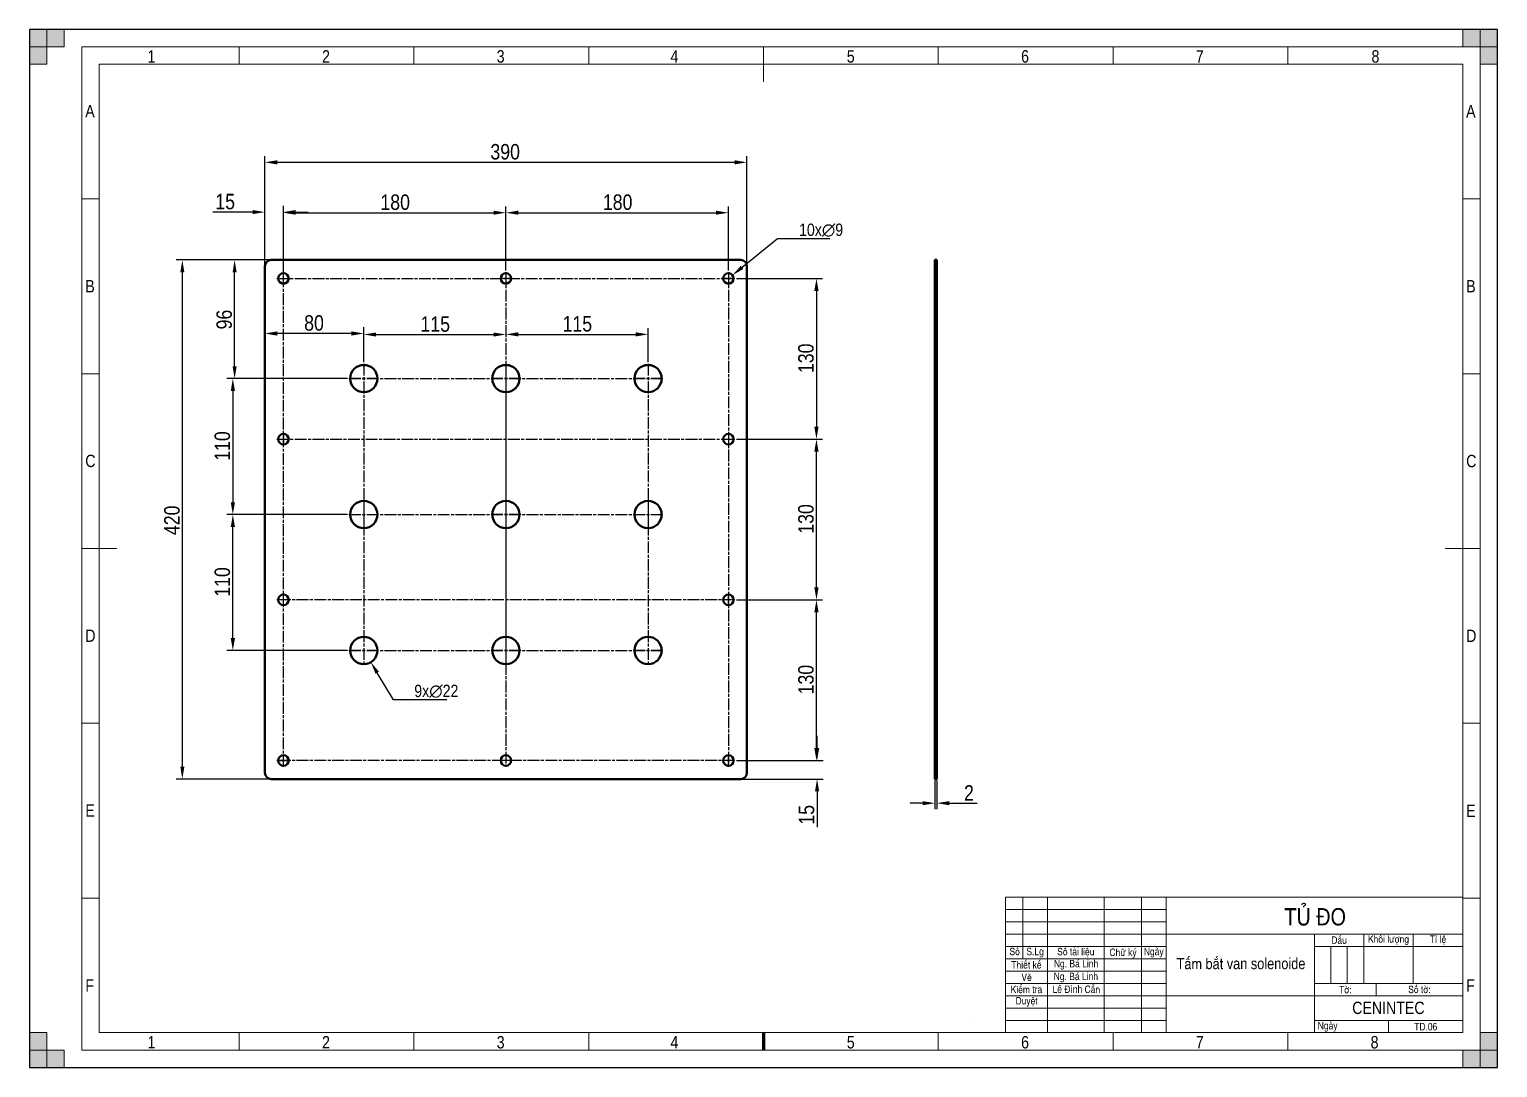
# Model space of a CAD drawing. Header units: millimetres. Extents: x 0 to 19094, y -1 to 2103.
# Drawn here: x 15355 to 16543, y 37 to 877 of the extents above; entities that cross this region are included whole.
import ezdxf

# ---------------------------------------------------------------- set-up
doc = ezdxf.new("R2010")
doc.units = ezdxf.units.MM
doc.header["$LTSCALE"] = 2.5
doc.linetypes.add('CHAIN', pattern=[0.7087, 0.4724, -0.0591, 0.1181, -0.0591])
doc.linetypes.add('DASHED', pattern=[0.2067, 0.1654, -0.0413])
for name, color, linetype, lineweight in [('Border (ANSI)', 7, 'Continuous', 70), ('Center Mark (ANSI)', 7, 'Continuous', 25), ('Centerline (ANSI)', 7, 'Continuous', 25), ('Co ban', 7, 'Continuous', 50), ('Dimension (ANSI)', 7, 'Continuous', 25), ('Symbol (ANSI)', 7, 'Continuous', 25)]:
    doc.layers.add(name, color=color, linetype=linetype, lineweight=lineweight)
for name, color, linetype, lineweight, true_color in [('Khung ban ve', 5, 'Continuous', 15, 0x0000ff), ('Manh', 7, 'DASHED', 25, 0x008000), ('Manh khung ten', 7, 'Continuous', 15, 0x994c4c), ('Net chu', 30, 'Continuous', 15, 0xff7f00), ('THIN', 5, 'Continuous', 15, 0x0000ff)]:
    doc.layers.add(name, color=color, linetype=linetype, lineweight=lineweight, true_color=true_color)
doc.styles.add('Linh_50', font='')
doc.styles.add('Note Text (ANSI)', font='')
doc.styles.add('StandardAM_ANSI', font='')
doc.styles.get('Linh_50').set_extended_font_data('VNI-Helve-Condense')
doc.styles.get('Note Text (ANSI)').set_extended_font_data('VNI-Helve-Condense')
doc.styles.get('StandardAM_ANSI').set_extended_font_data('VNI-Helve-Condense')
doc.dimstyles.new('Default - mm (ANSI)', dxfattribs={"dimscale": 2.5, "dimtxt": 5, "dimasz": 4, "dimexe": 2, "dimexo": 0.5, "dimgap": 0.8, "dimtad": 1, "dimtoh": 1, "dimdec": 0, "dimrnd": 1e-08, "dimzin": 4, "dimdsep": 46, "dimtxsty": 'StandardAM_ANSI', "dimcen": 0.09, "dimdle": 10, "dimclrd": 256, "dimclre": 256, "dimclrt": 256, "dimadec": 1, "dimazin": 1, "dimtfac": 0.61, "dimtofl": 0, "dimtmove": 0, "dimatfit": 3, "dimldrblk": 'DOT', "dimfxl": 1, "dimtolj": 1, "dimtzin": 4, "dimlwd": -1, "dimlwe": -1, "dimarcsym": 0})

# ---------------------------------------------------------------- blocks, each defined once
blk = doc.blocks.new('Borders A2_Thuong')
at = {"layer": 'THIN'}
for points in [[(0.01, 420.04), (14.15, 420.04), (14.15, 412.96), (0.01, 412.96)], [(7.08, 420.04), (7.08, 405.89), (0.01, 405.89), (0.01, 420.04)], [(594.01, 412.96), (594.01, 420.04), (579.87, 420.04), (579.87, 412.96)], [(594.01, 420.04), (586.94, 420.04), (586.94, 405.89), (594.01, 405.89)], [(0.01, -0.01), (7.08, -0.01), (7.08, 14.14), (0.01, 14.14)], [(586.94, -0.01), (586.94, 14.14), (594.01, 14.14), (594.01, -0.01)], [(0.01, 7.06), (0.01, -0.01), (14.15, -0.01), (14.15, 7.06)], [(594.01, -0.01), (579.87, -0.01), (579.87, 7.06), (594.01, 7.06)]]:
    blk.add_hatch(color=256, dxfattribs=at).paths.add_polyline_path(points)
at = {"layer": 'Border (ANSI)'}
for p, q in [((379.87, 20.06), (379.87, 20.02)), ((297.01, 14.14), (297.01, 7.06))]:
    blk.add_line(p, q, dxfattribs=at)
at = {"layer": 'Khung ban ve'}
for p, q in [((297.01, 412.96), (297.01, 398.82)), ((28.3, 405.89), (579.87, 405.89)), ((28.3, 14.14), (28.3, 405.89)), ((579.87, 405.89), (579.87, 14.14)), ((21.23, 210.01), (35.37, 210.01)), ((572.8, 210.01), (586.94, 210.01)), ((394.87, 69.02), (579.89, 69.02)), ((394.87, 14.02), (394.87, 69.02)), ((401.87, 44.02), (401.87, 69.02)), ((411.87, 14.02), (411.87, 69.02)), ((434.87, 14.02), (434.87, 69.02)), ((449.87, 14.02), (449.87, 69.02)), ((459.87, 14.02), (459.87, 69.02)), ((579.87, 64.02), (579.89, 64.02)), ((394.87, 54.02), (579.89, 54.02)), ((519.87, 14.02), (519.87, 54.02)), ((539.87, 34.02), (539.87, 54.02)), ((559.87, 34.02), (559.87, 54.02)), ((579.87, 59.02), (579.89, 59.02)), ((394.87, 49.02), (459.87, 49.02)), ((519.87, 49.02), (579.89, 49.02)), ((394.87, 44.02), (459.87, 44.02)), ((579.87, 44.02), (579.89, 44.02)), ((579.87, 39.02), (579.89, 39.02)), ((519.87, 34.02), (579.89, 34.02)), ((544.87, 29.02), (544.87, 34.02)), ((579.87, 29.02), (459.87, 29.02)), ((579.87, 24.02), (579.89, 24.02)), ((579.87, 14.14), (28.3, 14.14))]:
    blk.add_line(p, q, dxfattribs=at)
at = {"layer": 'Manh khung ten', "lineweight": 25}
for p, q in [((594.01, 420.04), (0.01, 420.04)), ((0.01, 420.04), (0.01, -0.01)), ((594.01, -0.01), (594.01, 420.04)), ((0.01, -0.01), (594.01, -0.01))]:
    blk.add_line(p, q, dxfattribs=at)
at = {"layer": 'Manh khung ten'}
for p, q in [((0.01, 420.04), (594.01, 420.04)), ((0.01, -0.01), (0.01, 420.04)), ((594.01, 420.04), (594.01, -0.01)), ((21.23, 412.96), (586.94, 412.96)), ((21.23, 7.06), (21.23, 412.96)), ((84.87, 412.96), (84.87, 405.89)), ((155.58, 412.96), (155.58, 405.89)), ((367.73, 412.96), (367.73, 405.89)), ((438.44, 412.96), (438.44, 405.89)), ((509.15, 412.96), (509.15, 405.89)), ((586.94, 412.96), (586.94, 7.06)), ((28.25, 351.5), (21.2, 351.5)), ((586.89, 351.5), (579.84, 351.5)), ((28.27, 280.73), (21.23, 280.73)), ((586.92, 280.73), (579.87, 280.73)), ((28.27, 139.35), (21.23, 139.35)), ((586.92, 139.3), (579.87, 139.3)), ((28.3, 68.59), (21.25, 68.59)), ((586.94, 68.53), (579.89, 68.53)), ((394.87, 64.02), (459.87, 64.02)), ((394.87, 59.02), (459.87, 59.02)), ((526.54, 34.02), (526.54, 49.02)), ((533.2, 34.02), (533.2, 49.02)), ((394.87, 39.02), (459.87, 39.02)), ((394.87, 34.02), (459.87, 34.02)), ((394.87, 29.02), (459.87, 29.02)), ((394.87, 24.02), (459.87, 24.02)), ((394.87, 19.02), (459.87, 19.02)), ((519.87, 19.02), (579.89, 19.02)), ((549.88, 19.02), (549.88, 14.14)), ((84.87, 14.14), (84.87, 7.06)), ((155.58, 14.14), (155.58, 7.06)), ((226.3, 14.14), (226.3, 7.06)), ((367.73, 14.14), (367.73, 7.06)), ((438.44, 14.14), (438.44, 7.06)), ((509.15, 14.14), (509.15, 7.06)), ((586.94, 7.06), (21.23, 7.06)), ((594.01, -0.01), (0.01, -0.01))]:
    blk.add_line(p, q, dxfattribs=at)
at = {"layer": 'Net chu'}
blk.add_line((226.3, 412.96), (226.3, 405.89), dxfattribs=at)
at = {"layer": 'THIN'}
for p, q in [((0.01, 412.96), (0.01, 420.04)), ((0.01, 420.04), (14.15, 420.04)), ((0.01, 420.04), (7.08, 420.04)), ((0.01, 405.89), (0.01, 420.04)), ((7.08, 420.04), (7.08, 405.89)), ((14.15, 420.04), (14.15, 412.96)), ((594.01, 420.04), (579.87, 420.04)), ((579.87, 420.04), (579.87, 412.96)), ((594.01, 420.04), (586.94, 420.04)), ((586.94, 420.04), (586.94, 405.89)), ((594.01, 412.96), (594.01, 420.04)), ((594.01, 405.89), (594.01, 420.04)), ((14.15, 412.96), (0.01, 412.96)), ((579.87, 412.96), (594.01, 412.96)), ((7.08, 405.89), (0.01, 405.89)), ((586.94, 405.89), (594.01, 405.89)), ((7.08, 14.14), (0.01, 14.14)), ((0.01, 14.14), (0.01, -0.01)), ((7.08, -0.01), (7.08, 14.14)), ((586.94, -0.01), (586.94, 14.14)), ((586.94, 14.14), (594.01, 14.14)), ((594.01, 14.14), (594.01, -0.01)), ((0.01, 7.06), (0.01, -0.01)), ((14.15, 7.06), (0.01, 7.06)), ((14.15, -0.01), (14.15, 7.06)), ((579.87, -0.01), (579.87, 7.06)), ((579.87, 7.06), (594.01, 7.06)), ((594.01, 7.06), (594.01, -0.01)), ((0.01, -0.01), (14.15, -0.01)), ((0.01, -0.01), (7.08, -0.01)), ((594.01, -0.01), (579.87, -0.01)), ((594.01, -0.01), (586.94, -0.01))]:
    blk.add_line(p, q, dxfattribs=at)
at = {"layer": 'Border (ANSI)', "style": 'Note Text (ANSI)'}
for s, insert, char_height, width, attachment_point in [('Daáu', (529.87, 51.55), 3, 19.9371, 5), ('Khoái löôïng', (549.86, 51.58), 3, 19.9371, 5), ('Tæ leä', (569.89, 51.58), 3, 19.9948, 5), ('Soá', (398.63, 46.96), 3, 7.075, 5), ('S.Lg', (406.89, 46.52), 3, 10.0576, 5), ('Soá taøi lieäu', (423.36, 46.56), 3, 22.8599, 5), ('Chöõ kyù', (442.46, 46.22), 3, 15.0245, 5), ('Ngaøy', (454.9, 46.52), 3, 10.0163, 5), ('Thieát keá', (403.38, 41.55), 3, 16.9679, 5), ('Ng. Baù Linh', (423.45, 41.6), 3, 22.8602, 5), ('Veõ', (403.45, 36.54), 3, 17.0139, 5), ('Ng. Baù Linh', (423.38, 36.45), 3, 22.8602, 5), ('Kieåm tra', (403.38, 31.59), 3, 16.9779, 5), ('Leâ Ñình Caån', (423.56, 31.67), 3, 22.8602, 5), ('Tôø:', (532.42, 31.54), 3, 24.9188, 5), ('Soá tôø:', (562.36, 31.61), 3, 34.8305, 5), ('Duyeät', (403.45, 26.61), 3, 16.9779, 5), ('\\fVNI-Helve-Condense|b0|i0;\\H5.0000;CENINTEC', (549.82, 24.14), 5, 59.8872, 5), ('Ngaøy', (521.24, 16.5), 3, 30.0083, 4)]:
    blk.add_mtext(s, dxfattribs=dict(at, insert=insert, char_height=char_height, width=width, attachment_point=attachment_point))
at = {"layer": 'Net chu', "style": 'Linh_50'}
for s, p in [('1', (47.82, 406.6)), ('2', (118.43, 406.6)), ('3', (189.07, 406.6)), ('4', (259.37, 406.6)), ('5', (330.72, 406.6)), ('6', (401.23, 406.6)), ('7', (471.92, 406.6)), ('8', (542.99, 406.6)), ('A', (22.62, 384.44)), ('A', (581.26, 384.38)), ('B', (22.64, 313.62)), ('B', (581.28, 313.62)), ('C', (22.64, 242.96)), ('C', (581.28, 242.9)), ('D', (22.64, 172.24)), ('D', (581.28, 172.19)), ('E', (22.66, 101.47)), ('E', (581.31, 101.42)), ('F', (22.66, 30.76)), ('F', (581.31, 30.71)), ('1', (47.82, 7.77)), ('2', (118.43, 7.77)), ('3', (189.07, 7.77)), ('4', (259.37, 7.77)), ('5', (330.72, 7.77)), ('6', (401.23, 7.77)), ('7', (471.92, 7.77)), ('8', (542.63, 7.77))]:
    blk.add_text(s, height=5, dxfattribs=at).set_placement(p)
blk = doc.blocks.new('*D126')
at = {"layer": 'Defpoints', "color": 0, "transparency": 16777216}
for p in [(15935.4, 769.5), (15545.4, 685.5), (15935.4, 685.5)]:
    blk.add_point(p, dxfattribs=at)
at = {"layer": 'Dimension (ANSI)', "transparency": 16777216}
for p, q in [((15545.4, 686.7), (15545.4, 774.5)), ((15935.4, 686.7), (15935.4, 774.5)), ((15555.4, 769.5), (15925.4, 769.5))]:
    blk.add_line(p, q, dxfattribs=at)
for points in [[(15555.4, 771.2), (15555.4, 767.8), (15545.4, 769.5)], [(15925.4, 771.2), (15925.4, 767.8), (15935.4, 769.5)]]:
    blk.add_solid(points, dxfattribs=at)
at = {"layer": 'Dimension (ANSI)', "color": 150, "true_color": 0x0080ff, "transparency": 16777216, "insert": (15727.9, 784.3), "char_height": 12.5, "attachment_point": 1, "style": 'StandardAM_ANSI'}
blk.add_mtext('\\A1;390', dxfattribs=at)
blk = doc.blocks.new('_Dot')
at = {"color": 0, "linetype": 'ByBlock', "lineweight": -2}
blk.add_line((-0.5, 0), (-1, 0), dxfattribs=at)
at = {"color": 0, "linetype": 'ByBlock', "const_width": 0.5}
blk.add_lwpolyline([(-0.25, 0, 1), (0.25, 0, 1)], format="xyb", close=True, dxfattribs=at)
blk = doc.blocks.new('*D127')
at = {"layer": 'Defpoints', "color": 0, "transparency": 16777216}
for p in [(15550.4, 690.5), (15478.6, 270.5), (15550.4, 270.5)]:
    blk.add_point(p, dxfattribs=at)
at = {"layer": 'Dimension (ANSI)', "transparency": 16777216}
for p, q in [((15549.2, 690.5), (15473.6, 690.5)), ((15478.6, 680.5), (15478.6, 280.5)), ((15549.2, 270.5), (15473.6, 270.5))]:
    blk.add_line(p, q, dxfattribs=at)
for points in [[(15477, 680.5), (15480.3, 680.5), (15478.6, 690.5)], [(15477, 280.5), (15480.3, 280.5), (15478.6, 270.5)]]:
    blk.add_solid(points, dxfattribs=at)
at = {"layer": 'Dimension (ANSI)', "color": 150, "true_color": 0x0080ff, "transparency": 16777216, "insert": (15463.9, 467.9), "char_height": 12.5, "attachment_point": 1, "rotation": 90, "style": 'StandardAM_ANSI'}
blk.add_mtext('\\A1;420', dxfattribs=at)
blk = doc.blocks.new('*D128')
at = {"layer": 'Defpoints', "color": 0, "transparency": 16777216}
for p in [(15740.4, 728.7), (15560.4, 680.7), (15740.4, 680.7)]:
    blk.add_point(p, dxfattribs=at)
at = {"layer": 'Dimension (ANSI)', "transparency": 16777216}
for p, q in [((15560.4, 682), (15560.4, 733.7)), ((15570.4, 728.7), (15730.4, 728.7)), ((15740.4, 682), (15740.4, 733.7))]:
    blk.add_line(p, q, dxfattribs=at)
for points in [[(15570.4, 730.4), (15570.4, 727.1), (15560.4, 728.7)], [(15730.4, 730.4), (15730.4, 727.1), (15740.4, 728.7)]]:
    blk.add_solid(points, dxfattribs=at)
at = {"layer": 'Dimension (ANSI)', "color": 150, "true_color": 0x0080ff, "transparency": 16777216, "insert": (15638.9, 743.5), "char_height": 12.5, "attachment_point": 1, "style": 'StandardAM_ANSI'}
blk.add_mtext('\\A1;180', dxfattribs=at)
blk = doc.blocks.new('*D129')
at = {"layer": 'Defpoints', "color": 0, "transparency": 16777216}
for p in [(15920.4, 728.7), (15740.4, 680.7), (15920.4, 680.7)]:
    blk.add_point(p, dxfattribs=at)
at = {"layer": 'Dimension (ANSI)', "transparency": 16777216}
for p, q in [((15740.4, 682), (15740.4, 733.7)), ((15750.4, 728.7), (15910.4, 728.7)), ((15920.4, 682), (15920.4, 733.7))]:
    blk.add_line(p, q, dxfattribs=at)
for points in [[(15750.4, 730.4), (15750.4, 727.1), (15740.4, 728.7)], [(15910.4, 730.4), (15910.4, 727.1), (15920.4, 728.7)]]:
    blk.add_solid(points, dxfattribs=at)
at = {"layer": 'Dimension (ANSI)', "color": 150, "true_color": 0x0080ff, "transparency": 16777216, "insert": (15818.9, 743.5), "char_height": 12.5, "attachment_point": 1, "style": 'StandardAM_ANSI'}
blk.add_mtext('\\A1;180', dxfattribs=at)
blk = doc.blocks.new('*D130')
at = {"layer": 'Defpoints', "color": 0, "transparency": 16777216}
for p in [(15925.7, 675.5), (15925.7, 545.5), (15991.7, 545.5)]:
    blk.add_point(p, dxfattribs=at)
at = {"layer": 'Dimension (ANSI)', "transparency": 16777216}
for p, q in [((15926.9, 675.5), (15996.7, 675.5)), ((15991.7, 665.5), (15991.7, 555.5)), ((15926.9, 545.5), (15996.7, 545.5))]:
    blk.add_line(p, q, dxfattribs=at)
for points in [[(15990, 665.5), (15993.4, 665.5), (15991.7, 675.5)], [(15990, 555.5), (15993.4, 555.5), (15991.7, 545.5)]]:
    blk.add_solid(points, dxfattribs=at)
at = {"layer": 'Dimension (ANSI)', "color": 150, "true_color": 0x0080ff, "transparency": 16777216, "insert": (15976.9, 599), "char_height": 12.5, "attachment_point": 1, "rotation": 90, "style": 'StandardAM_ANSI'}
blk.add_mtext('\\A1;130', dxfattribs=at)
blk = doc.blocks.new('*D131')
at = {"layer": 'Defpoints', "color": 0, "transparency": 16777216}
for p in [(15925.7, 545.5), (15991.7, 545.5), (15925.7, 415.5)]:
    blk.add_point(p, dxfattribs=at)
at = {"layer": 'Dimension (ANSI)', "transparency": 16777216}
for p, q in [((15926.9, 545.5), (15996.7, 545.5)), ((15991.7, 425.5), (15991.7, 535.5)), ((15926.9, 415.5), (15996.7, 415.5))]:
    blk.add_line(p, q, dxfattribs=at)
for points in [[(15990, 535.5), (15993.4, 535.5), (15991.7, 545.5)], [(15990, 425.5), (15993.4, 425.5), (15991.7, 415.5)]]:
    blk.add_solid(points, dxfattribs=at)
at = {"layer": 'Dimension (ANSI)', "color": 150, "true_color": 0x0080ff, "transparency": 16777216, "insert": (15976.9, 469), "char_height": 12.5, "attachment_point": 1, "rotation": 90, "style": 'StandardAM_ANSI'}
blk.add_mtext('\\A1;130', dxfattribs=at)
blk = doc.blocks.new('*D132')
at = {"layer": 'Defpoints', "color": 0, "transparency": 16777216}
for p in [(15925.7, 415.5), (15991.7, 415.5), (15925.7, 285.5)]:
    blk.add_point(p, dxfattribs=at)
at = {"layer": 'Dimension (ANSI)', "transparency": 16777216}
for p, q in [((15926.9, 415.5), (15996.7, 415.5)), ((15991.7, 295.5), (15991.7, 405.5)), ((15926.9, 285.5), (15996.7, 285.5))]:
    blk.add_line(p, q, dxfattribs=at)
for points in [[(15990, 405.5), (15993.4, 405.5), (15991.7, 415.5)], [(15990, 295.5), (15993.4, 295.5), (15991.7, 285.5)]]:
    blk.add_solid(points, dxfattribs=at)
at = {"layer": 'Dimension (ANSI)', "color": 150, "true_color": 0x0080ff, "transparency": 16777216, "insert": (15976.9, 339), "char_height": 12.5, "attachment_point": 1, "rotation": 90, "style": 'StandardAM_ANSI'}
blk.add_mtext('\\A1;130', dxfattribs=at)
blk = doc.blocks.new('*D133')
at = {"layer": 'Defpoints', "color": 0, "transparency": 16777216}
for p in [(15925.7, 285.5), (15992.2, 285.5), (15930.4, 270.5)]:
    blk.add_point(p, dxfattribs=at)
at = {"layer": 'Dimension (ANSI)', "transparency": 16777216}
for p, q in [((15992.2, 295.5), (15992.2, 305.5)), ((15926.9, 285.5), (15997.2, 285.5)), ((15931.7, 270.5), (15997.2, 270.5)), ((15992.2, 260.5), (15992.2, 231.6))]:
    blk.add_line(p, q, dxfattribs=at)
for points in [[(15990.5, 295.5), (15993.9, 295.5), (15992.2, 285.5)], [(15990.5, 260.5), (15993.9, 260.5), (15992.2, 270.5)]]:
    blk.add_solid(points, dxfattribs=at)
at = {"layer": 'Dimension (ANSI)', "color": 150, "true_color": 0x0080ff, "transparency": 16777216, "insert": (15977.4, 233.6), "char_height": 12.5, "attachment_point": 1, "rotation": 90, "style": 'StandardAM_ANSI'}
blk.add_mtext('\\A1;15', dxfattribs=at)
blk = doc.blocks.new('*D134')
at = {"layer": 'Defpoints', "color": 0, "transparency": 16777216}
for p in [(15545.4, 729.2), (15545.4, 685.5), (15560.4, 675.5)]:
    blk.add_point(p, dxfattribs=at)
at = {"layer": 'Dimension (ANSI)', "transparency": 16777216}
for p, q in [((15535.4, 729.2), (15503.3, 729.2)), ((15545.4, 686.7), (15545.4, 734.2)), ((15560.4, 676.7), (15560.4, 734.2)), ((15570.4, 729.2), (15580.4, 729.2))]:
    blk.add_line(p, q, dxfattribs=at)
for points in [[(15535.4, 730.9), (15535.4, 727.6), (15545.4, 729.2)], [(15570.4, 730.9), (15570.4, 727.6), (15560.4, 729.2)]]:
    blk.add_solid(points, dxfattribs=at)
at = {"layer": 'Dimension (ANSI)', "color": 150, "true_color": 0x0080ff, "transparency": 16777216, "insert": (15505.3, 744), "char_height": 12.5, "attachment_point": 1, "style": 'StandardAM_ANSI'}
blk.add_mtext('\\A1;15', dxfattribs=at)
blk = doc.blocks.new('*D135')
at = {"layer": 'Defpoints', "color": 0, "transparency": 16777216}
for p in [(15923.7, 678.2), (15917.1, 672.8)]:
    blk.add_point(p, dxfattribs=at)
at = {"layer": 'Dimension (ANSI)', "transparency": 16777216}
for p, q in [((15960.2, 707.7), (15931.5, 684.5)), ((16002.6, 707.7), (15960.2, 707.7)), ((15920.2, 675.5), (15920.7, 675.5)), ((15920.4, 675.3), (15920.4, 675.7))]:
    blk.add_line(p, q, dxfattribs=at)
blk.add_solid([(15930.5, 685.8), (15932.6, 683.2), (15923.7, 678.2)], dxfattribs=at)
at = {"layer": 'Dimension (ANSI)', "color": 150, "true_color": 0x0080ff, "transparency": 16777216, "insert": (15977.6, 719.9), "char_height": 12.5, "attachment_point": 1, "style": 'StandardAM_ANSI'}
blk.add_mtext('\\A1;\\fVNI-Helve-Condense|b0|i0;\\H10.0000;10x∅9', dxfattribs=at)
blk = doc.blocks.new('*D136')
at = {"layer": 'Defpoints', "color": 0, "transparency": 16777216}
for p in [(15740.4, 630.3), (15740.4, 630.2), (15625.4, 606.5)]:
    blk.add_point(p, dxfattribs=at)
at = {"layer": 'Dimension (ANSI)', "transparency": 16777216}
for p, q in [((15625.4, 607.7), (15625.4, 635.2)), ((15635.4, 630.2), (15730.4, 630.2))]:
    blk.add_line(p, q, dxfattribs=at)
for points in [[(15635.4, 631.8), (15635.4, 628.5), (15625.4, 630.2)], [(15730.4, 631.8), (15730.4, 628.5), (15740.4, 630.2)]]:
    blk.add_solid(points, dxfattribs=at)
at = {"layer": 'Dimension (ANSI)', "color": 150, "true_color": 0x0080ff, "transparency": 16777216, "insert": (15671.3, 644.9), "char_height": 12.5, "attachment_point": 1, "style": 'StandardAM_ANSI'}
blk.add_mtext('\\A1;115', dxfattribs=at)
blk = doc.blocks.new('*D137')
at = {"layer": 'Defpoints', "color": 0, "transparency": 16777216}
for p in [(15855.4, 630.3), (15740.4, 626.8), (15855.4, 606.5)]:
    blk.add_point(p, dxfattribs=at)
at = {"layer": 'Dimension (ANSI)', "transparency": 16777216}
for p, q in [((15750.4, 630.3), (15845.4, 630.3)), ((15855.4, 607.7), (15855.4, 635.3))]:
    blk.add_line(p, q, dxfattribs=at)
for points in [[(15750.4, 632), (15750.4, 628.6), (15740.4, 630.3)], [(15845.4, 632), (15845.4, 628.6), (15855.4, 630.3)]]:
    blk.add_solid(points, dxfattribs=at)
at = {"layer": 'Dimension (ANSI)', "color": 150, "true_color": 0x0080ff, "transparency": 16777216, "insert": (15786.3, 645.1), "char_height": 12.5, "attachment_point": 1, "style": 'StandardAM_ANSI'}
blk.add_mtext('\\A1;115', dxfattribs=at)
blk = doc.blocks.new('*D138')
at = {"layer": 'Defpoints', "color": 0, "transparency": 16777216}
for p in [(15545.4, 631.5), (15545.4, 631), (15625.4, 606.5)]:
    blk.add_point(p, dxfattribs=at)
at = {"layer": 'Dimension (ANSI)', "transparency": 16777216}
for p, q in [((15615.4, 631), (15555.4, 631)), ((15625.4, 607.7), (15625.4, 636))]:
    blk.add_line(p, q, dxfattribs=at)
for points in [[(15555.4, 632.7), (15555.4, 629.3), (15545.4, 631)], [(15615.4, 632.7), (15615.4, 629.3), (15625.4, 631)]]:
    blk.add_solid(points, dxfattribs=at)
at = {"layer": 'Dimension (ANSI)', "color": 150, "true_color": 0x0080ff, "transparency": 16777216, "insert": (15577.2, 645.8), "char_height": 12.5, "attachment_point": 1, "style": 'StandardAM_ANSI'}
blk.add_mtext('\\A1;80', dxfattribs=at)
blk = doc.blocks.new('*D139')
at = {"layer": 'Defpoints', "color": 0, "transparency": 16777216}
for p in [(15613.4, 594.5), (15519.5, 484.5), (15613.4, 484.5)]:
    blk.add_point(p, dxfattribs=at)
at = {"layer": 'Dimension (ANSI)', "transparency": 16777216}
for p, q in [((15612.2, 594.5), (15514.5, 594.5)), ((15519.5, 584.5), (15519.5, 494.5)), ((15612.2, 484.5), (15514.5, 484.5))]:
    blk.add_line(p, q, dxfattribs=at)
for points in [[(15517.8, 584.5), (15521.2, 584.5), (15519.5, 594.5)], [(15517.8, 494.5), (15521.2, 494.5), (15519.5, 484.5)]]:
    blk.add_solid(points, dxfattribs=at)
at = {"layer": 'Dimension (ANSI)', "color": 150, "true_color": 0x0080ff, "transparency": 16777216, "insert": (15504.7, 528), "char_height": 12.5, "attachment_point": 1, "rotation": 90, "style": 'StandardAM_ANSI'}
blk.add_mtext('\\A1;110', dxfattribs=at)
blk = doc.blocks.new('*D140')
at = {"layer": 'Defpoints', "color": 0, "transparency": 16777216}
for p in [(15519.5, 484.5), (15613.4, 484.5), (15613.4, 374.5)]:
    blk.add_point(p, dxfattribs=at)
at = {"layer": 'Dimension (ANSI)', "transparency": 16777216}
for p, q in [((15612.2, 484.5), (15514.5, 484.5)), ((15519.5, 384.5), (15519.5, 474.5)), ((15612.2, 374.5), (15514.5, 374.5))]:
    blk.add_line(p, q, dxfattribs=at)
for points in [[(15517.8, 474.5), (15521.2, 474.5), (15519.5, 484.5)], [(15517.8, 384.5), (15521.2, 384.5), (15519.5, 374.5)]]:
    blk.add_solid(points, dxfattribs=at)
at = {"layer": 'Dimension (ANSI)', "color": 150, "true_color": 0x0080ff, "transparency": 16777216, "insert": (15504.7, 418), "char_height": 12.5, "attachment_point": 1, "rotation": 90, "style": 'StandardAM_ANSI'}
blk.add_mtext('\\A1;110', dxfattribs=at)
blk = doc.blocks.new('*D141')
at = {"layer": 'Defpoints', "color": 0, "transparency": 16777216}
for p in [(15520.9, 690.5), (15550.4, 690.5), (15613.4, 594.5)]:
    blk.add_point(p, dxfattribs=at)
at = {"layer": 'Dimension (ANSI)', "transparency": 16777216}
for p, q in [((15549.2, 690.5), (15515.9, 690.5)), ((15520.9, 604.5), (15520.9, 680.5)), ((15612.2, 594.5), (15515.9, 594.5))]:
    blk.add_line(p, q, dxfattribs=at)
for points in [[(15519.3, 680.5), (15522.6, 680.5), (15520.9, 690.5)], [(15519.3, 604.5), (15522.6, 604.5), (15520.9, 594.5)]]:
    blk.add_solid(points, dxfattribs=at)
at = {"layer": 'Dimension (ANSI)', "color": 150, "true_color": 0x0080ff, "transparency": 16777216, "insert": (15506.2, 634.3), "char_height": 12.5, "attachment_point": 1, "rotation": 90, "style": 'StandardAM_ANSI'}
blk.add_mtext('\\A1;96', dxfattribs=at)
blk = doc.blocks.new('*D142')
at = {"layer": 'Defpoints', "color": 0, "transparency": 16777216}
for p in [(15619.8, 383.9), (15631.1, 365.1)]:
    blk.add_point(p, dxfattribs=at)
at = {"layer": 'Dimension (ANSI)', "transparency": 16777216}
for p, q in [((15625.2, 374.5), (15625.7, 374.5)), ((15625.4, 374.3), (15625.4, 374.7)), ((15649.5, 334.5), (15636.3, 356.5)), ((15692.6, 334.5), (15649.5, 334.5))]:
    blk.add_line(p, q, dxfattribs=at)
blk.add_solid([(15637.7, 357.4), (15634.9, 355.7), (15631.1, 365.1)], dxfattribs=at)
at = {"layer": 'Dimension (ANSI)', "color": 150, "true_color": 0x0080ff, "transparency": 16777216, "insert": (15666.3, 346.8), "char_height": 12.5, "attachment_point": 1, "style": 'StandardAM_ANSI'}
blk.add_mtext('\\A1;\\fVNI-Helve-Condense|b0|i0;\\H10.0000;9x∅22', dxfattribs=at)
blk = doc.blocks.new('*D143')
at = {"layer": 'Defpoints', "color": 0, "transparency": 16777216}
for p in [(16087.6, 270.5), (16089.1, 270.5), (16089.1, 251)]:
    blk.add_point(p, dxfattribs=at)
at = {"layer": 'Dimension (ANSI)', "transparency": 16777216}
for p, q in [((16087.6, 269.2), (16087.6, 246)), ((16089.1, 269.2), (16089.1, 246)), ((16077.6, 251), (16067.6, 251)), ((16099.1, 251), (16121.7, 251))]:
    blk.add_line(p, q, dxfattribs=at)
for points in [[(16077.6, 252.6), (16077.6, 249.3), (16087.6, 251)], [(16099.1, 252.6), (16099.1, 249.3), (16089.1, 251)]]:
    blk.add_solid(points, dxfattribs=at)
at = {"layer": 'Dimension (ANSI)', "color": 150, "true_color": 0x0080ff, "transparency": 16777216, "insert": (16111.1, 265.5), "char_height": 12.5, "attachment_point": 1, "style": 'StandardAM_ANSI'}
blk.add_mtext('\\A1;2', dxfattribs=at)

msp = doc.modelspace()

# ---------------------------------------------------------------- linework, layer by layer
at = {"layer": 'Center Mark (ANSI)', "linetype": 'CHAIN', "ltscale": 2.916408}
for p, q in [((15555.195, 675.5), (15565.695, 675.5)), ((15745.695, 675.5), (15735.195, 675.5)), ((15925.695, 675.5), (15915.195, 675.5)), ((15560.445, 550.75), (15560.445, 540.25)), ((15920.445, 550.75), (15920.445, 540.25)), ((15560.445, 410.25), (15560.445, 420.75)), ((15920.445, 410.25), (15920.445, 420.75)), ((15555.195, 285.5), (15565.695, 285.5)), ((15745.695, 285.5), (15735.195, 285.5)), ((15920.445, 280.25), (15920.445, 290.75))]:
    msp.add_line(p, q, dxfattribs=at)
at = {"layer": 'Center Mark (ANSI)', "linetype": 'CHAIN', "ltscale": 8.113447}
for p, q in [((15637.445, 594.5), (15613.445, 594.5)), ((15752.445, 594.5), (15728.445, 594.5)), ((15867.445, 594.5), (15843.445, 594.5)), ((15625.445, 496.5), (15625.445, 472.5)), ((15740.445, 496.5), (15740.445, 472.5)), ((15855.445, 496.5), (15855.445, 472.5)), ((15752.445, 484.5), (15728.445, 484.5)), ((15637.445, 374.5), (15613.445, 374.5)), ((15752.445, 374.5), (15728.445, 374.5)), ((15867.445, 374.5), (15843.445, 374.5))]:
    msp.add_line(p, q, dxfattribs=at)
at = {"layer": 'Centerline (ANSI)', "linetype": 'CHAIN', "ltscale": 8.113447}
for p, q in [((15560.445, 280.25), (15560.445, 680.75)), ((15740.445, 680.75), (15740.445, 280.25)), ((15920.445, 680.75), (15920.445, 280.25)), ((15555.195, 675.5), (15925.695, 675.5)), ((15625.445, 606.5), (15625.445, 362.5)), ((15740.445, 606.5), (15740.445, 362.5)), ((15855.445, 606.5), (15855.445, 362.5)), ((15613.445, 594.5), (15867.445, 594.5)), ((15555.195, 545.5), (15925.695, 545.5)), ((15613.445, 484.5), (15867.445, 484.5)), ((15925.695, 415.5), (15555.195, 415.5)), ((15613.445, 374.5), (15867.445, 374.5)), ((15925.695, 285.5), (15555.195, 285.5))]:
    msp.add_line(p, q, dxfattribs=at)
at = {"layer": 'Co ban'}
for p, q in [((15930.445, 690.5), (15550.445, 690.5)), ((16087.571, 685.5), (16087.571, 690.5)), ((16089.071, 690.5), (16087.571, 690.5)), ((16089.071, 690.5), (16089.071, 685.5)), ((15545.445, 685.5), (15545.445, 275.5)), ((15935.445, 275.5), (15935.445, 685.5)), ((16087.571, 275.5), (16087.571, 685.5)), ((16089.071, 275.5), (16089.071, 685.5)), ((16087.571, 270.5), (16087.571, 275.5)), ((16089.071, 275.5), (16089.071, 270.5)), ((15550.445, 270.5), (15930.445, 270.5)), ((16087.571, 270.5), (16089.071, 270.5))]:
    msp.add_line(p, q, dxfattribs=at)
for centre, radius in [((15560.445, 675.5), 4.25), ((15740.445, 675.5), 4.25), ((15920.445, 675.5), 4.25), ((15625.445, 594.5), 11), ((15740.445, 594.5), 11), ((15855.445, 594.5), 11), ((15560.445, 545.5), 4.25), ((15920.445, 545.5), 4.25), ((15625.445, 484.5), 11), ((15740.445, 484.5), 11), ((15855.445, 484.5), 11), ((15560.445, 415.5), 4.25), ((15920.445, 415.5), 4.25), ((15625.445, 374.5), 11), ((15740.445, 374.5), 11), ((15855.445, 374.5), 11), ((15560.445, 285.5), 4.25), ((15740.445, 285.5), 4.25), ((15920.445, 285.5), 4.25)]:
    msp.add_circle(centre, radius, dxfattribs=at)
for centre, start, end in [((15550.445, 685.5), 90, 180), ((15930.445, 685.5), 0, 90), ((15550.445, 275.5), 180, 270), ((15930.445, 275.5), 270, 0)]:
    msp.add_arc(centre, 5, start, end, dxfattribs=at)
at = {"layer": 'Manh', "ltscale": 1.428422}
for p, q in [((16087.571, 679.75), (16089.071, 679.75)), ((16087.571, 671.25), (16089.071, 671.25)), ((16087.571, 605.5), (16089.071, 605.5)), ((16087.571, 583.5), (16089.071, 583.5)), ((16087.571, 549.75), (16089.071, 549.75)), ((16087.571, 541.25), (16089.071, 541.25)), ((16087.571, 495.5), (16089.071, 495.5)), ((16087.571, 473.5), (16089.071, 473.5)), ((16087.571, 419.75), (16089.071, 419.75)), ((16087.571, 411.25), (16089.071, 411.25)), ((16087.571, 385.5), (16089.071, 385.5)), ((16087.571, 363.5), (16089.071, 363.5)), ((16087.571, 289.75), (16089.071, 289.75)), ((16087.571, 281.25), (16089.071, 281.25))]:
    msp.add_line(p, q, dxfattribs=at)

# ---------------------------------------------------------------- block references
at = {"xscale": 2, "yscale": 2, "zscale": 2}
msp.add_blockref('Borders A2_Thuong', (15354.826, 37.002), dxfattribs=at)

# ---------------------------------------------------------------- texts
at = {"layer": 'Symbol (ANSI)', "attachment_point": 5, "style": 'Note Text (ANSI)'}
for s, insert, char_height, width in [('{\\fVNI-Helve-Condense|b0|i0;\\H14.0000;TUÛ ÑO}', (16395.237, 158.868), 14, 240.11819), ('{\\fVNI-Helve-Condense|b0|i0;\\H9.0000;Taám baét van solenoide}', (16335.226, 121.069), 9, 124.86226), ('{\\fVNI-Helve-Condense|b0|i0;TD.06}', (16484.685, 70.096), 6, 80.26589)]:
    msp.add_mtext(s, dxfattribs=dict(at, insert=insert, char_height=char_height, width=width))

# ---------------------------------------------------------------- dimensions: what is measured, and where the dimension line sits
at = {"layer": 'Dimension (ANSI)'}
for base, p1, p2, angle, override, picture, middle in [((15935.445, 769.5), (15545.445, 685.5), (15935.445, 685.5), 180, {"dimgap": 0.8, "dimtoh": 0, "dimdec": 0, "dimtol": 0, "dimlim": 0, "dimtp": 0, "dimtm": 0, "dimtdec": 2, "dimatfit": 1}, '*D126', (15740.445, 769.5)), ((15545.445, 729.25), (15560.445, 675.5), (15545.445, 685.5), 180, {"dimgap": 0.8, "dimtoh": 0, "dimdec": 0, "dimtol": 0, "dimlim": 0, "dimtp": 0, "dimtm": 0, "dimtdec": 2, "dimatfit": 1}, '*D134', (15512.772, 729.25)), ((15920.445, 728.75), (15740.445, 680.75), (15920.445, 680.75), 180, {"dimgap": 0.8, "dimtoh": 0, "dimdec": 0, "dimtol": 0, "dimlim": 0, "dimtp": 0, "dimtm": 0, "dimtdec": 2, "dimatfit": 1}, '*D129', (15830.445, 728.75)), ((15478.645, 270.5), (15550.445, 690.5), (15550.445, 270.5), 90, {"dimgap": 0.8, "dimtoh": 0, "dimdec": 0, "dimtol": 0, "dimlim": 0, "dimtp": 0, "dimtm": 0, "dimtdec": 2, "dimatfit": 1}, '*D127', (15478.645, 480.5)), ((15520.945, 690.5), (15613.445, 594.5), (15550.445, 690.5), 270, {"dimgap": 0.8, "dimtoh": 0, "dimdec": 0, "dimtol": 0, "dimlim": 0, "dimtp": 0, "dimtm": 0, "dimtdec": 2, "dimatfit": 1}, '*D141', (15520.945, 642.5)), ((15991.695, 545.5), (15925.695, 675.5), (15925.695, 545.5), 270, {"dimgap": 0.8, "dimtoh": 0, "dimdec": 0, "dimtol": 0, "dimlim": 0, "dimtp": 0, "dimtm": 0, "dimtdec": 2, "dimatfit": 1}, '*D130', (15991.695, 610.5)), ((15545.445, 631.001), (15625.445, 606.5), (15545.445, 631.501), 180, {"dimgap": 0.8, "dimtoh": 0, "dimdec": 0, "dimse2": 1, "dimtol": 0, "dimlim": 0, "dimtp": 0, "dimtm": 0, "dimtdec": 2, "dimatfit": 1}, '*D138', (15585.445, 631.001)), ((15740.445, 630.166), (15625.445, 606.5), (15740.445, 630.292), 180, {"dimgap": 0.8, "dimtoh": 0, "dimdec": 0, "dimse2": 1, "dimtol": 0, "dimlim": 0, "dimtp": 0, "dimtm": 0, "dimtdec": 2, "dimatfit": 1}, '*D136', (15682.945, 630.166)), ((15855.445, 630.301), (15740.445, 626.829), (15855.445, 606.5), 180, {"dimgap": 0.8, "dimtoh": 0, "dimdec": 0, "dimse1": 1, "dimtol": 0, "dimlim": 0, "dimtp": 0, "dimtm": 0, "dimtdec": 2, "dimatfit": 1}, '*D137', (15797.945, 630.301)), ((15519.497, 484.5), (15613.445, 594.5), (15613.445, 484.5), 270, {"dimgap": 0.8, "dimtoh": 0, "dimdec": 0, "dimtol": 0, "dimlim": 0, "dimtp": 0, "dimtm": 0, "dimtdec": 2, "dimatfit": 1}, '*D139', (15519.497, 539.5)), ((15991.695, 545.5), (15925.695, 415.5), (15925.695, 545.5), 90, {"dimgap": 0.8, "dimtoh": 0, "dimdec": 0, "dimtol": 0, "dimlim": 0, "dimtp": 0, "dimtm": 0, "dimtdec": 2, "dimatfit": 1}, '*D131', (15991.695, 480.5)), ((15519.497, 484.5), (15613.445, 374.5), (15613.445, 484.5), 270, {"dimgap": 0.8, "dimtoh": 0, "dimdec": 0, "dimtol": 0, "dimlim": 0, "dimtp": 0, "dimtm": 0, "dimtdec": 2, "dimatfit": 1}, '*D140', (15519.497, 429.5)), ((15991.695, 415.5), (15925.695, 285.5), (15925.695, 415.5), 90, {"dimgap": 0.8, "dimtoh": 0, "dimdec": 0, "dimtol": 0, "dimlim": 0, "dimtp": 0, "dimtm": 0, "dimtdec": 2, "dimatfit": 1}, '*D132', (15991.695, 350.5)), ((15992.195, 285.5), (15930.445, 270.5), (15925.695, 285.5), 270, {"dimgap": 0.8, "dimtoh": 0, "dimdec": 0, "dimtol": 0, "dimlim": 0, "dimtp": 0, "dimtm": 0, "dimtdec": 2, "dimatfit": 1}, '*D133', (15992.195, 241.056)), ((16089.070719127, 250.96920593), (16087.570719127, 270.499725533), (16089.070719127, 270.499725533), 180, {"dimgap": 0.8, "dimtoh": 0, "dimdec": 0, "dimtol": 0, "dimlim": 0, "dimtp": 0, "dimtm": 0, "dimtdec": 2, "dimatfit": 1}, '*D143', (16115.393149034, 250.96920593))]:
    dim = msp.add_linear_dim(base=base, p1=p1, p2=p2, angle=angle, dimstyle='Default - mm (ANSI)', override=override, dxfattribs=at)
    dim.commit()
    dim.dimension.update_dxf_attribs({"geometry": picture, "text_midpoint": middle, "dimtype": 160})
dim = msp.add_linear_dim(base=(15740.445, 728.75), p1=(15560.445, 680.75), p2=(15740.445, 680.75), dimstyle='Default - mm (ANSI)', override={"dimgap": 0.8, "dimtoh": 0, "dimdec": 0, "dimtol": 0, "dimlim": 0, "dimtp": 0, "dimtm": 0, "dimtdec": 2, "dimatfit": 1}, dxfattribs=at)
dim.commit()
dim.dimension.update_dxf_attribs({"geometry": '*D128', "text_midpoint": (15650.445, 728.75), "dimtype": 160})
for p1, p2, text, picture, middle in [((15917.142, 672.825), (15923.747, 678.175), '\\fVNI-Helve-Condense|b0|i0;\\H10.0000;10x<>', '*D135', (15990.097, 707.691)), ((15619.768, 383.922), (15631.121, 365.077), '\\fVNI-Helve-Condense|b0|i0;\\H10.0000;9x<>', '*D142', (15679.428, 334.538))]:
    dim = msp.add_diameter_dim_2p(p1=p1, p2=p2, text=text, dimstyle='Default - mm (ANSI)', override={"dimgap": 0.8, "dimtih": 1, "dimdec": 0, "dimlfac": 1, "dimtol": 0, "dimlim": 0, "dimtp": 0, "dimtm": 0, "dimtdec": 2}, dxfattribs=at)
    dim.commit()
    dim.dimension.update_dxf_attribs({"geometry": picture, "text_midpoint": middle, "dimtype": 163})

doc.saveas('drawing.dxf')
